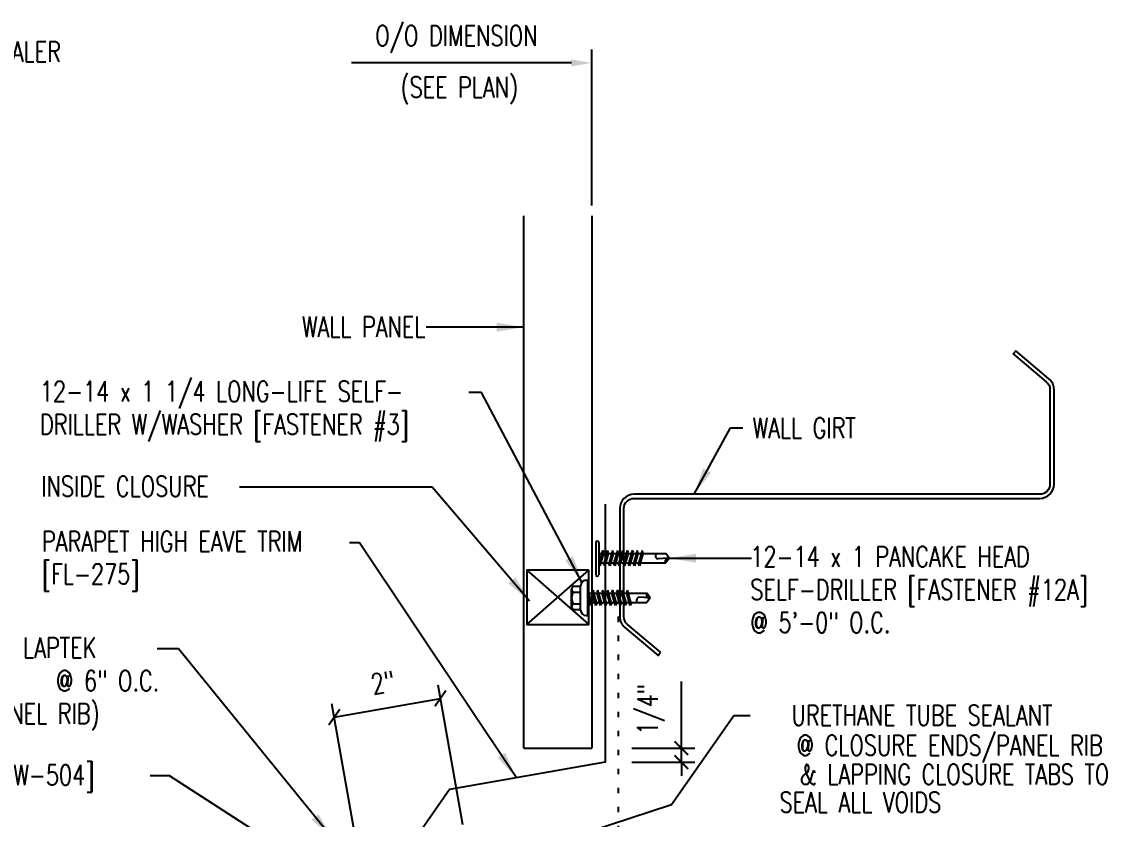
# Model space of a CAD drawing. Header units: inches. Extents: x -3 to 187, y 8 to 95.
# Drawn here: x 8.07 to 28.07, y 22.41 to 37.1 of the extents above; entities that cross this region are included whole.
import ezdxf
from ezdxf.enums import TextEntityAlignment as Align

# ---------------------------------------------------------------- set-up
doc = ezdxf.new("R2010")
doc.units = ezdxf.units.IN
doc.header["$MEASUREMENT"] = 0
doc.linetypes.add('DOT', pattern=[0.25, 0, -0.25])
for name, color, linetype in [('CLO', 3, 'Continuous'), ('DIM', 2, 'Continuous'), ('FASTENER', 9, 'Continuous'), ('PANEL', 11, 'Continuous'), ('STLA', 10, 'Continuous'), ('STLB', 5, 'Continuous'), ('TEXT', 2, 'Continuous'), ('TRIM', 6, 'Continuous')]:
    doc.layers.add(name, color=color, linetype=linetype)
doc.styles.add('TEXT', font='SIMPLEX', dxfattribs={"width": 0.75, "height": 6})
doc.styles.add('TEXT1', font='ROMANS.shx', dxfattribs={"width": 0.75, "height": 0.375})
doc.dimstyles.new('DETAIL', dxfattribs={"dimscale": 4, "dimtxt": 0.375, "dimasz": 0.0625, "dimexe": 0.0625, "dimexo": 0.125, "dimgap": 0.0625, "dimtad": 1, "dimdec": 4, "dimzin": 3, "dimdsep": 46, "dimlunit": 4, "dimtxsty": 'TEXT1', "dimblk": 'ARCHTICK', "dimcen": 0.0625, "dimclrd": 7, "dimclre": 7, "dimclrt": 2, "dimadec": 0, "dimazin": 0, "dimtfac": 0.59375, "dimtdec": 4, "dimtmove": 0, "dimatfit": 3, "dimfxl": 0, "dimfrac": 2, "dimtolj": 1, "dimtzin": 3, "dimarcsym": 0})
doc.dimstyles.new('DETAIL$7', dxfattribs={"dimscale": 4, "dimtxt": 6, "dimasz": 0.125, "dimexe": 0.0625, "dimexo": 0.125, "dimgap": 0.0625, "dimtad": 1, "dimdec": 5, "dimzin": 3, "dimdsep": 46, "dimlunit": 4, "dimtxsty": 'TEXT', "dimblk": 'ARCHTICK', "dimcen": 0.0625, "dimclrd": 7, "dimclre": 7, "dimclrt": 2, "dimadec": 0, "dimazin": 0, "dimtfac": 0.666667, "dimtdec": 5, "dimtmove": 0, "dimatfit": 3, "dimfxl": 0, "dimfrac": 2, "dimtolj": 1, "dimtzin": 3, "dimarcsym": 0})

# ---------------------------------------------------------------- blocks, each defined once
blk = doc.blocks.new('_ArchTick')
at = {"color": 0, "linetype": 'ByBlock', "const_width": 0.15}
blk.add_lwpolyline([(-0.5, -0.5), (0.5, 0.5)], dxfattribs=at)
blk = doc.blocks.new('*D17')
at = {"layer": 'DEFPOINTS', "color": 0}
for p in [(15.781, 24.641), (16.279, 21.819), (14.324, 21.474)]:
    blk.add_point(p, dxfattribs=at)
at = {"layer": 'DIM', "color": 7, "lineweight": -2}
for p, q in [((16.192, 22.311), (15.738, 24.887)), ((13.826, 24.296), (15.781, 24.641)), ((14.237, 21.967), (13.783, 24.542))]:
    blk.add_line(p, q, dxfattribs=at)
at = {"layer": 'DIM', "color": 7, "lineweight": -2, "xscale": 0.25, "yscale": 0.25, "zscale": 0.25}
for p, rotation in [((15.781, 24.641), 9.999999999999861), ((13.826, 24.296), 189.9999999999998)]:
    blk.add_blockref('_ArchTick', p, dxfattribs=dict(at, rotation=rotation))
at = {"layer": 'DIM', "color": 2, "insert": (14.722, 24.935), "char_height": 0.375, "attachment_point": 5, "rotation": 10, "style": 'TEXT1'}
blk.add_mtext('\\A1;2"', dxfattribs=at)
blk = doc.blocks.new('FD-F4')
at = {"layer": 'TEXT', "style": 'TEXT1', "width": 0.75}
for s, p in [('1/4-14 x 7/8 LONG-LIFE LAPTEK', (0.0047, -0.0408)), ('W/WASHER [FASTENER #4]', (0.0047, -0.1926))]:
    blk.add_text(s, height=0.09375, dxfattribs=at).set_placement(p)
blk.add_attdef('(QUANTITY)', (1.4847, -0.1926), '', height=0.0938, dxfattribs=at)
at = {"layer": 'TEXT', "style": 'TEXT1', "flags": 1}
for tag, p in [('Color', (0.0624, -0.4349)), ('Calc', (0.0624, -0.4349)), ('Opt1', (0.0624, -0.4349)), ('Opt2', (0.0624, -0.4349)), ('Opt3', (0.0624, -0.4349)), ('Description', (0.0624, -0.4349)), ('Multiple', (0.0624, -0.4349)), ('Part', (0.0624, -0.4349)), ('Spare1', (0.0624, -0.6224)), ('Spare2', (0.0624, -0.6224)), ('Spare3', (0.0624, -0.6224)), ('Spare4', (0.0624, -0.6224)), ('Spare5', (0.0624, -0.6224)), ('Spare6', (0.0624, -0.6224)), ('Spare7', (0.0624, -0.6224)), ('Spare8', (0.0624, -0.6224)), ('Spare9', (0.0624, -0.6224)), ('Spare10', (0.0624, -0.6224))]:
    blk.add_attdef(tag, p, '', height=0.0938, dxfattribs=at)
blk = doc.blocks.new('fz2')
at = {"layer": 'FASTENER'}
for p, q in [((-0.215, 0.305), (-0.215, 0.171)), ((-0.161, 0.337), (0.161, 0.337)), ((-0.107, 0.305), (-0.107, 0.171)), ((0.107, 0.305), (0.107, 0.171)), ((0.215, 0.305), (0.215, 0.171)), ((-0.324, 0.071), (-0.324, 0.037)), ((-0.324, 0.037), (0.324, 0.037)), ((-0.224, 0.171), (0.215, 0.171)), ((-0.139, -0.016), (0.046, 0.037)), ((-0.104, -0.036), (0.139, 0.033)), ((-0.086, 0.037), (0.086, 0.037)), ((-0.086, 0.037), (-0.086, -0.001)), ((0.086, 0.037), (0.133, 0.037)), ((0.086, 0.018), (0.086, -0.042)), ((0.139, 0.033), (0.133, 0.037)), ((0.324, 0.071), (0.324, 0.037)), ((-0.104, -0.036), (-0.139, -0.016)), ((-0.139, -0.107), (0.104, -0.038)), ((-0.104, -0.127), (-0.139, -0.107)), ((-0.139, -0.198), (0.104, -0.128)), ((-0.104, -0.218), (-0.139, -0.198)), ((-0.104, -0.127), (0.139, -0.058)), ((-0.104, -0.218), (0.139, -0.149)), ((-0.086, -0.031), (-0.086, -0.092)), ((-0.086, -0.122), (-0.086, -0.183)), ((0.086, -0.073), (0.086, -0.133)), ((0.086, -0.164), (0.086, -0.224)), ((0.139, -0.058), (0.104, -0.038)), ((0.139, -0.149), (0.104, -0.128)), ((-0.139, -0.289), (0.104, -0.219)), ((-0.104, -0.309), (-0.139, -0.289)), ((-0.139, -0.38), (0.104, -0.31)), ((-0.104, -0.4), (-0.139, -0.38)), ((-0.104, -0.309), (0.139, -0.239)), ((-0.104, -0.4), (0.139, -0.33)), ((-0.086, -0.213), (-0.086, -0.274)), ((-0.086, -0.304), (-0.086, -0.364)), ((-0.086, -0.395), (-0.086, -0.455)), ((0.086, -0.255), (0.086, -0.315)), ((0.086, -0.345), (0.086, -0.406)), ((0.139, -0.239), (0.104, -0.219)), ((0.139, -0.33), (0.104, -0.31)), ((-0.139, -0.47), (0.104, -0.401)), ((-0.104, -0.491), (-0.139, -0.47)), ((-0.139, -0.561), (0.104, -0.492)), ((-0.104, -0.581), (-0.139, -0.561)), ((-0.139, -0.652), (0.104, -0.583)), ((-0.104, -0.491), (0.139, -0.421)), ((-0.104, -0.581), (0.139, -0.512)), ((-0.086, -0.486), (-0.086, -0.546)), ((-0.086, -0.577), (-0.086, -0.637)), ((0.086, -0.436), (0.086, -0.497)), ((0.086, -0.527), (0.086, -0.588)), ((0.139, -0.421), (0.104, -0.401)), ((0.139, -0.512), (0.104, -0.492)), ((0.139, -0.603), (0.104, -0.583)), ((-0.104, -0.672), (-0.139, -0.652)), ((-0.139, -0.743), (0.104, -0.674)), ((-0.104, -0.763), (-0.139, -0.743)), ((-0.104, -0.672), (0.139, -0.603)), ((-0.104, -0.763), (0.139, -0.694)), ((-0.086, -0.667), (-0.086, -0.728)), ((-0.086, -0.758), (-0.086, -1.05)), ((0.086, -0.618), (0.086, -0.679)), ((0.086, -0.709), (0.086, -1.05)), ((0.139, -0.694), (0.104, -0.674)), ((-0.002, -1.095), (0.014, -0.909)), ((0, -1.111), (-0.086, -1.05)), ((0, -1.111), (0.086, -1.05))]:
    blk.add_line(p, q, dxfattribs=at)
for centre, radius, start, end in [((-0.161, 0.274), 0.0628, 29.8754, 150.1246), ((0, 0.141), 0.196, 56.9974, 123.0026), ((0.161, 0.274), 0.0628, 29.8754, 150.1246), ((-0.224, 0.071), 0.1, 90, 180), ((0.224, 0.071), 0.1, 0, 90), ((-0.046, -0.921), 0.0615, 11.1445, 130.906), ((0.054, -1.097), 0.0563, 55.4585, 194.8454)]:
    blk.add_arc(centre, radius, start, end, dxfattribs=at)
blk = doc.blocks.new('FD-F3')
at = {"layer": 'TEXT', "style": 'TEXT1', "width": 0.75}
for s, p in [('12-14 x 1 1/4 LONG-LIFE SELF-', (0.0047, -0.0408)), ('DRILLER W/WASHER [FASTENER #3]', (0.0047, -0.1926))]:
    blk.add_text(s, height=0.09375, dxfattribs=at).set_placement(p)
blk.add_attdef('(QUANTITY)', (0.0047, -0.3444), '', height=0.0938, dxfattribs=at)
blk = doc.blocks.new('FD-F12a')
at = {"layer": 'TEXT', "style": 'TEXT1', "width": 0.75}
for s, p in [('12-14 x 1 PANCAKE HEAD', (0.0047, -0.0408)), ('SELF-DRILLER [FASTENER #12A]', (0.0047, -0.1926))]:
    blk.add_text(s, height=0.09375, dxfattribs=at).set_placement(p)
blk.add_attdef('(QUANTITY)', (0.0047, -0.3444), '', height=0.0938, dxfattribs=at)
at = {"layer": 'TEXT', "style": 'TEXT1', "flags": 1}
for tag, p in [('Color', (0.0553, -0.5192)), ('Calc', (0.0553, -0.5192)), ('Opt1', (0.0553, -0.5192)), ('Opt2', (0.0553, -0.5192)), ('Opt3', (0.0553, -0.5192)), ('Description', (0.0553, -0.5192)), ('Multiple', (0.0553, -0.5192)), ('Part', (0.0553, -0.5192)), ('Spare1', (0.0553, -0.7067)), ('Spare2', (0.0553, -0.7067)), ('Spare3', (0.0553, -0.7067)), ('Spare4', (0.0553, -0.7067)), ('Spare5', (0.0553, -0.7067)), ('Spare6', (0.0553, -0.7067)), ('Spare7', (0.0553, -0.7067)), ('Spare8', (0.0553, -0.7067)), ('Spare9', (0.0553, -0.7067)), ('Spare10', (0.0553, -0.7067))]:
    blk.add_attdef(tag, p, '', height=0.0938, dxfattribs=at)
blk = doc.blocks.new('A$C521E3345')
at = {"layer": 'FASTENER'}
for p, q in [((-1.102, 0.916), (-1.699, 0.916)), ((-1.102, 0.859), (-1.699, 0.859))]:
    blk.add_line(p, q, dxfattribs=at)
for centre, start, end in [((-1.695, 0.887), 98.5924, 261.4076), ((-1.107, 0.887), 278.5924, 81.4076)]:
    blk.add_arc(centre, 0.0288, start, end, dxfattribs=at)
at = {"layer": 'STLB', "color": 9}
for p, q in [((-1.529, 0.837), (-1.493, 0.857)), ((-1.286, 0.768), (-1.529, 0.837)), ((-1.25, 0.788), (-1.493, 0.857)), ((-1.476, 0.822), (-1.476, 0.761)), ((-1.303, 0.859), (-1.303, 0.803)), ((-1.529, 0.746), (-1.493, 0.766)), ((-1.529, 0.746), (-1.493, 0.766)), ((-1.529, 0.746), (-1.493, 0.766)), ((-1.286, 0.677), (-1.529, 0.746)), ((-1.286, 0.677), (-1.529, 0.746)), ((-1.286, 0.677), (-1.529, 0.746)), ((-1.529, 0.655), (-1.493, 0.675)), ((-1.529, 0.655), (-1.493, 0.675)), ((-1.286, 0.586), (-1.529, 0.655)), ((-1.286, 0.586), (-1.529, 0.655)), ((-1.25, 0.697), (-1.493, 0.766)), ((-1.25, 0.697), (-1.493, 0.766)), ((-1.25, 0.697), (-1.493, 0.766)), ((-1.25, 0.606), (-1.493, 0.675)), ((-1.25, 0.606), (-1.493, 0.675)), ((-1.476, 0.731), (-1.476, 0.671)), ((-1.476, 0.64), (-1.476, 0.58)), ((-1.476, 0.64), (-1.476, 0.58)), ((-1.303, 0.773), (-1.303, 0.712)), ((-1.303, 0.768), (-1.303, 0.712)), ((-1.303, 0.768), (-1.303, 0.712)), ((-1.303, 0.682), (-1.303, 0.621)), ((-1.303, 0.677), (-1.303, 0.621)), ((-1.286, 0.768), (-1.25, 0.788)), ((-1.286, 0.677), (-1.25, 0.697)), ((-1.286, 0.677), (-1.25, 0.697)), ((-1.286, 0.677), (-1.25, 0.697)), ((-1.286, 0.586), (-1.25, 0.606)), ((-1.286, 0.586), (-1.25, 0.606)), ((-1.529, 0.564), (-1.493, 0.585)), ((-1.286, 0.495), (-1.529, 0.564)), ((-1.529, 0.474), (-1.493, 0.494)), ((-1.286, 0.404), (-1.529, 0.474)), ((-1.529, 0.383), (-1.493, 0.403)), ((-1.25, 0.515), (-1.493, 0.585)), ((-1.25, 0.424), (-1.493, 0.494)), ((-1.25, 0.333), (-1.493, 0.403)), ((-1.476, 0.549), (-1.476, 0.489)), ((-1.476, 0.458), (-1.476, 0.398)), ((-1.303, 0.591), (-1.303, 0.53)), ((-1.303, 0.5), (-1.303, 0.439)), ((-1.303, 0.409), (-1.303, 0.349)), ((-1.286, 0.495), (-1.25, 0.515)), ((-1.286, 0.404), (-1.25, 0.424)), ((-1.286, 0.313), (-1.529, 0.383)), ((-1.529, 0.292), (-1.493, 0.312)), ((-1.286, 0.222), (-1.529, 0.292)), ((-1.529, 0.201), (-1.493, 0.221)), ((-1.286, 0.132), (-1.529, 0.201)), ((-1.25, 0.243), (-1.493, 0.312)), ((-1.25, 0.152), (-1.493, 0.221)), ((-1.476, 0.368), (-1.476, 0.307)), ((-1.476, 0.277), (-1.476, 0.216)), ((-1.303, 0.318), (-1.303, 0.258)), ((-1.303, 0.227), (-1.303, 0.167)), ((-1.286, 0.313), (-1.25, 0.333)), ((-1.286, 0.222), (-1.25, 0.243)), ((-1.529, 0.11), (-1.493, 0.13)), ((-1.286, 0.041), (-1.529, 0.11)), ((-1.25, 0.061), (-1.493, 0.13)), ((-1.476, 0.186), (-1.476, 0.125)), ((-1.476, 0.095), (-1.476, -0.374)), ((-1.303, 0.137), (-1.303, 0.076)), ((-1.303, 0.046), (-1.303, -0.374)), ((-1.286, 0.132), (-1.25, 0.152)), ((-1.286, 0.041), (-1.25, 0.061)), ((-1.389, -0.435), (-1.476, -0.374)), ((-1.388, -0.42), (-1.404, -0.233)), ((-1.389, -0.435), (-1.303, -0.374))]:
    blk.add_line(p, q, dxfattribs=at)
for centre, radius, start, end in [((-1.343, -0.245), 0.0615, 49.094, 168.8555), ((-1.444, -0.421), 0.0563, 345.1546, 124.5415)]:
    blk.add_arc(centre, radius, start, end, dxfattribs=at)
blk = doc.blocks.new('dsc-HW-504')
at = {"layer": 'TEXT', "style": 'TEXT1', "width": 0.75}
for s, p in [('TRI-BEAD TAPE SEALER', (0, 0)), ('[HW-504]', (0, -0.6))]:
    blk.add_text(s, height=0.375, dxfattribs=at).set_placement(p)
at = {"layer": 'TEXT', "style": 'TEXT1', "flags": 1}
for tag, p in [('COLOR', (0, -1.2)), ('CALC', (0, -1.2)), ('OPT1', (0, -1.2)), ('OPT2', (0, -1.2)), ('OPT3', (0, -1.2)), ('GAGE', (0, -1.2)), ('SHPLN', (0, -1.2)), ('PART', (0, -1.2)), ('DESCRIPTION', (0, -1.2)), ('MULTIPLE', (0, -1.2)), ('SPARE1', (0, -1.8)), ('SPARE2', (0, -1.8)), ('SPARE3', (0, -1.8)), ('SPARE4', (0, -1.8)), ('SPARE5', (0, -1.8)), ('SPARE6', (0, -1.8)), ('SPARE7', (0, -1.8)), ('SPARE8', (0, -1.8)), ('SPARE9', (0, -1.8)), ('SPARE10', (0, -1.8))]:
    blk.add_attdef(tag, p, '', height=0.375, dxfattribs=at)

msp = doc.modelspace()

# ---------------------------------------------------------------- linework, layer by layer
at = {"color": 7}
for p, q in [((20.22014, 23.72477), (20.22014, 24.95472)), ((19.30477, 23.72477), (20.47014, 23.72477)), ((20.22014, 23.46673), (20.22014, 23.72477)), ((19.30689, 23.46673), (20.47014, 23.46673)), ((20.22014, 23.46673), (20.22014, 23.21673))]:
    msp.add_line(p, q, dxfattribs=at)
msp.add_line((21.18725, 24.32491), (21.48658, 24.32491))
at = {"layer": 'CLO'}
for p, q in [((17.37585, 26.00073), (18.51404, 27.00073)), ((17.37585, 27.00073), (18.51404, 26.00073))]:
    msp.add_line(p, q, dxfattribs=at)
msp.add_lwpolyline([(18.51404, 27.00073), (17.37585, 27.00073), (17.37585, 26.00073), (18.51404, 26.00073)], close=True, dxfattribs=at)
at = {"layer": 'DIM', "color": 7}
for p, q in [((18.56897, 33.71552), (18.56897, 36.58846)), ((18.19397, 36.34344), (14.14371, 36.34344))]:
    msp.add_line(p, q, dxfattribs=at)
at = {"layer": 'DIM', "linetype": 'DOT'}
msp.add_line((19.05645, 26.14617), (19.05645, 19.58654), dxfattribs=at)
at = {"layer": 'DIM', "color": 7}
msp.add_solid([(18.19397, 36.40594), (18.19397, 36.28094), (18.56897, 36.34344)], dxfattribs=at)
at = {"layer": 'PANEL'}
for q in [(17.31897, 33.52717), (18.56897, 23.72477)]:
    msp.add_line((17.31897, 23.72477), q, dxfattribs=at)
msp.add_lwpolyline([(18.56897, 33.52717), (18.56897, 23.72477)], dxfattribs=at)
at = {"layer": 'STLA'}
msp.add_lwpolyline([(19.83858, 25.48976), (19.22748, 26.00254, -0.22169466), (19.16051, 26.14617), (19.16051, 28.13671, -0.41421356), (19.34801, 28.32421), (23.08581, 28.32421), (26.82361, 28.32421, 0.41421356), (27.08581, 28.58641), (27.08581, 30.32694, 0.22169466), (26.99215, 30.5278), (26.38105, 31.04057), (26.33303, 30.98335), (26.94413, 30.47057, -0.22169466), (27.01111, 30.32694), (27.01111, 28.58641, -0.41421356), (26.82361, 28.39891), (23.08581, 28.39891), (19.34801, 28.39891, 0.41421356), (19.08581, 28.13671), (19.08581, 26.14617, 0.22169466), (19.17947, 25.94531), (19.79057, 25.43254)], format="xyb", close=True, dxfattribs=at)
at = {"layer": 'TRIM'}
msp.add_lwpolyline([(18.81918, 28.21673), (18.81918, 23.46673), (15.95159, 22.96109), (15.23462, 21.93715), (12.80338, 21.50846, 1), (12.81423, 21.44691), (13.24073, 21.52211)], format="xyb", dxfattribs=at)

# ---------------------------------------------------------------- block references
at = {"color": 7, "xscale": 0.25, "yscale": 0.25, "zscale": 0.25}
for p, rotation in [((20.22014, 23.72477), 270), ((20.22014, 23.46673), 90)]:
    msp.add_blockref('_ArchTick', p, dxfattribs=dict(at, rotation=rotation))
at = {"layer": 'FASTENER', "rotation": 90}
for name, p in [('A$C521E3345', (19.55759, 28.61245)), ('fz2', (18.53489, 26.49185))]:
    msp.add_blockref(name, p, dxfattribs=at)
at = {"layer": 'TEXT'}
msp.add_blockref('dsc-HW-504', (4.32758, 36.36051), dxfattribs=at)
at = {"layer": 'TEXT', "xscale": 4, "yscale": 4, "zscale": 4}
msp.add_blockref('FD-F3', (8.38433, 30.26847), dxfattribs=at)
for name, p, values in [('FD-F12a', (21.47231, 27.22769), {'(QUANTITY)': '@ 5\'-0" O.C.'}), ('FD-F4', (2.75744, 25.54837), {'(QUANTITY)': '@ 6" O.C.'})]:
    msp.add_blockref(name, p, dxfattribs=at).add_auto_attribs(values)

# ---------------------------------------------------------------- texts
at = {"color": 2, "insert": (19.65983, 24.44104), "char_height": 0.375, "attachment_point": 5, "rotation": 90, "style": 'TEXT1'}
msp.add_mtext('\\A1;1/4"', dxfattribs=at)
at = {"layer": 'TEXT', "color": 2, "style": 'TEXT1', "width": 0.75}
for s, p in [('O/O DIMENSION', (14.58066, 36.65543)), ('(SEE PLAN)', (15.04403, 35.70903))]:
    msp.add_text(s, height=0.375, dxfattribs=at).set_placement(p)
at = {"layer": 'TEXT', "style": 'TEXT1', "width": 0.75}
for s, p in [('WALL PANEL', (15.50517, 31.29567)), ('URETHANE TUBE SEALANT', (27.05799, 24.14364)), ('@ CLOSURE ENDS/PANEL RIB', (27.98158, 23.58742)), ('& LAPPING CLOSURE TABS TO', (28.10339, 23.0531)), ('SEAL ALL VOIDS', (25.00525, 22.54126))]:
    msp.add_text(s, height=0.375, dxfattribs=at).set_placement(p, align=Align.RIGHT)
for s, p in [('WALL GIRT', (21.52963, 29.43404)), ('INSIDE CLOSURE', (8.42764, 28.35641)), ('PARAPET HIGH EAVE TRIM', (8.4397, 27.34334)), ('[FL-275]', (8.4397, 26.74334)), ('(DO NOT INSTALL THRU PANEL RIB)', (2.78824, 24.17485)), ('TRI-BEAD TAPE SEALER [HW-504]', (2.8246, 23.04104))]:
    msp.add_text(s, height=0.375, dxfattribs=at).set_placement(p)

# ---------------------------------------------------------------- dimensions: what is measured, and where the dimension line sits
at = {"layer": 'DIM'}
dim = msp.add_aligned_dim(p1=(14.3236, 21.4741), p2=(16.27908, 21.8189), distance=2.86569, dimstyle='DETAIL', dxfattribs=at)
dim.commit()
dim.dimension.update_dxf_attribs({"geometry": '*D17', "text_midpoint": (14.72155, 24.93467)})

# ---------------------------------------------------------------- leaders
for points in [[(18.38629, 26.77913), (16.53564, 30.27332), (16.30585, 30.27332)], [(20.45478, 28.39891), (21.12632, 29.62424), (21.35072, 29.62424)], [(17.42197, 26.4333), (15.62743, 28.52774), (12.08211, 28.52774)], [(17.18168, 23.17799), (14.29246, 27.50369), (14.10644, 27.50369)], [(15.25217, 21.12645), (20.04018, 22.68512), (21.18725, 24.32491)]]:
    msp.add_leader(points, dimstyle='DETAIL$7')
at = {"layer": 'FASTENER'}
for points in [[(17.31897, 31.4764), (15.91606, 31.4764), (15.52081, 31.4764)], [(19.99284, 27.223), (21.07083, 27.223), (21.51041, 27.223)], [(13.43822, 21.50949), (10.79235, 23.2136), (10.43482, 23.2136)]]:
    msp.add_leader(points, dimstyle='DETAIL$7', dxfattribs=at)
at = {"layer": 'TEXT'}
msp.add_leader([(13.78538, 22.07137), (10.95803, 25.55489), (10.56497, 25.55489)], dimstyle='DETAIL$7', dxfattribs=at)

doc.saveas('drawing.dxf')
